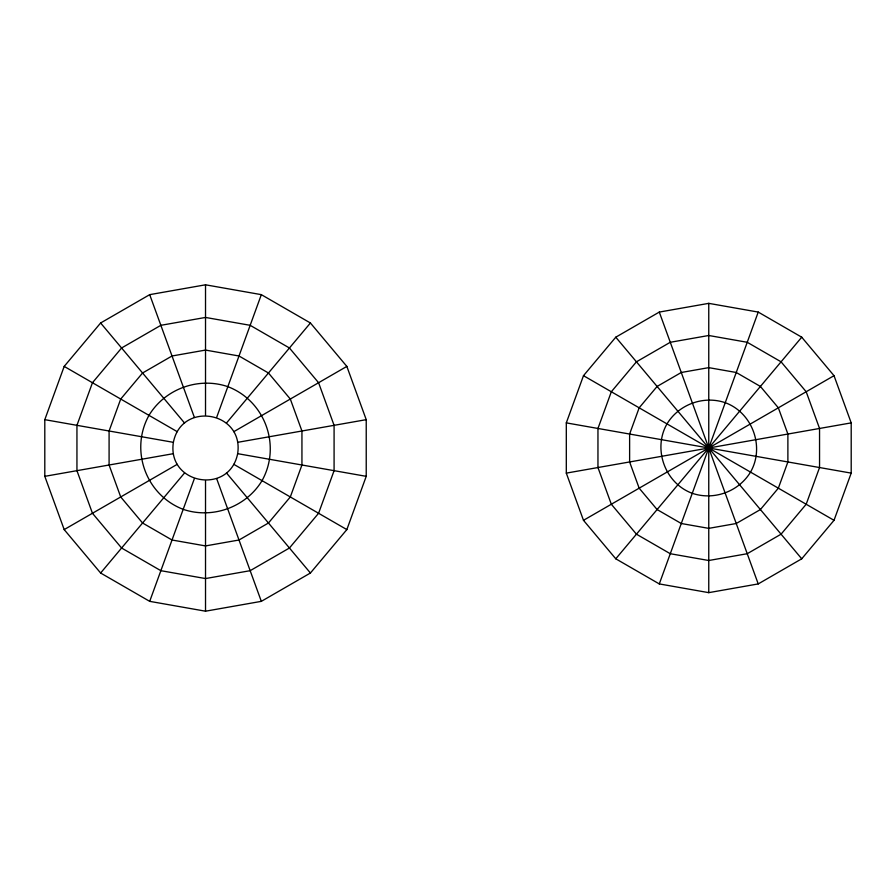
<?xml version="1.0" encoding="UTF-8"?>
<svg xmlns="http://www.w3.org/2000/svg" width="896" height="896" viewBox="0 0 896 896"><rect width="100%" height="100%" fill="white"/><g stroke="black" fill="none" stroke-linecap="round" stroke-linejoin="round"><path stroke-width="1.34" d="M44.8 419.664L64.187 366.408L100.621 322.986L149.699 294.65L205.52 284.805L261.33 294.65L310.419 322.986L346.842 366.408L366.229 419.664L366.229 476.336L346.842 529.592L310.419 573.014L261.33 601.35L205.52 611.195L149.699 601.35L100.621 573.014L64.187 529.592L44.8 476.336L44.8 419.664L173.376 442.333C181.63 400.635 244.16 411.656 237.653 453.667C229.398 495.365 166.869 484.344 173.376 442.333M149.699 601.35L194.354 478.666M216.675 417.334L261.33 294.65M566.306 422.878L583.486 375.682L615.776 337.198L659.288 312.077L708.758 303.352L758.229 312.077L801.73 337.198L834.019 375.682L851.2 422.878L851.2 473.122L834.019 520.318L801.73 558.802L758.229 583.923L708.758 592.648L659.288 583.923L615.776 558.802L583.486 520.318L566.306 473.122L566.306 422.878L851.2 473.122M659.288 583.923L758.229 312.077M100.621 573.014L184.531 472.998M226.498 423.002L310.419 322.986M615.776 558.802L801.73 337.198M64.187 529.592L177.251 464.318M233.778 431.682L346.842 366.408M583.486 520.318L834.019 375.682M44.8 476.336L173.376 453.667M237.653 442.333L366.229 419.664M566.306 473.122L851.2 422.878M237.653 453.667L366.229 476.336M583.486 375.682L834.019 520.318M64.187 366.408L177.251 431.682M233.778 464.318L346.842 529.592M615.776 337.198L801.73 558.802M100.621 322.986L184.531 423.002M226.498 472.998L310.419 573.014M659.288 312.077L758.229 583.923M149.699 294.65L194.354 417.334M216.675 478.666L261.33 601.35M708.758 303.352L708.758 592.648M205.52 284.805L205.52 415.363M205.52 480.637L205.52 611.195M92.456 382.726L76.944 425.331L76.944 470.669L92.456 513.274L121.598 548.016L160.866 570.685L205.52 578.558L250.163 570.685L289.43 548.016L318.584 513.274L334.085 470.669L334.085 425.331L318.584 382.726L289.43 347.984L250.163 325.315L205.52 317.442L160.866 325.315L121.598 347.984L92.456 382.726M120.714 399.045L109.088 430.998L109.088 465.002L120.714 496.955L142.576 523.006L172.021 540.008L205.52 545.922L239.008 540.008L268.453 523.006L290.315 496.955L301.941 465.002L301.941 430.998L290.315 399.045L268.453 372.994L239.008 355.992L205.52 350.078L172.021 355.992L142.576 372.994L120.714 399.045M148.982 415.363C129.595 450.229 145.925 495.096 183.187 509.342C212.475 519.366 246.064 507.136 262.046 480.637C281.434 445.771 265.115 400.904 227.842 386.658C198.554 376.634 164.976 388.864 148.982 415.363M611.33 391.754L597.957 428.467L597.957 467.533L611.33 504.246L636.44 534.184L670.275 553.717L708.758 560.504L747.23 553.717L781.066 534.184L806.187 504.246L819.549 467.533L819.549 428.467L806.187 391.754L781.066 361.816L747.23 342.283L708.758 335.496L670.275 342.283L636.44 361.816L611.33 391.754M639.162 407.826L629.619 434.045L629.619 461.955L639.162 488.174L657.104 509.555L681.274 523.51L708.758 528.36L736.243 523.51L760.402 509.555L778.344 488.174L787.886 461.955L787.886 434.045L778.344 407.826L760.402 386.445L736.243 372.49L708.758 367.64L681.274 372.49L657.104 386.445L639.162 407.826M666.994 423.898C652.534 448.986 665.056 483.392 692.261 493.304C713.888 500.707 738.696 491.68 750.512 472.102C764.982 447.014 752.45 412.608 725.245 402.696C703.618 395.293 678.81 404.32 666.994 423.898"/></g></svg>
